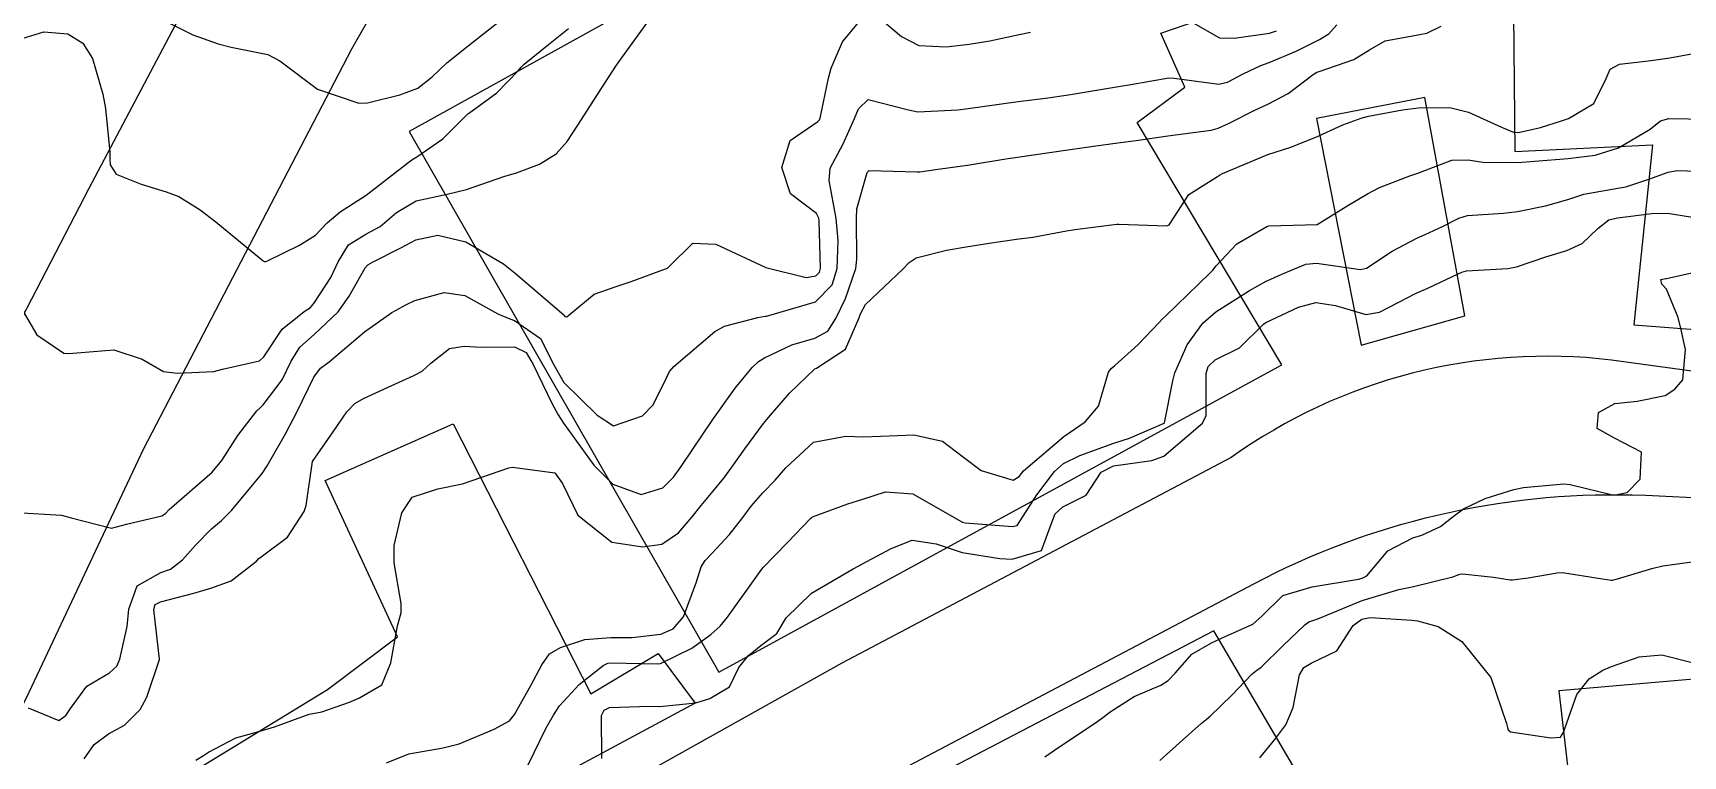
# Model space of a CAD drawing. Header units: metres. Extents: x 318500 to 325275, y 7408834 to 7428799.
# Drawn here: x 323696.7 to 323762.6, y 7419899.6 to 7419928.5 of the extents above; entities that cross this region are included whole.
import ezdxf

# ---------------------------------------------------------------- set-up
doc = ezdxf.new("R2010")
doc.units = ezdxf.units.M
doc.header["$MEASUREMENT"] = 0
for name, color, linetype in [('Curvas de Nivel 1m', 11, 'Continuous'), ('Curvas de Nivel 5m', 15, 'Continuous'), ('Edificações', 30, 'Continuous'), ('Linha Férrea', 20, 'Continuous'), ('Vias Primárias', 230, 'Continuous')]:
    doc.layers.add(name, color=color, linetype=linetype)

msp = doc.modelspace()

# ---------------------------------------------------------------- linework, layer by layer
at = {"layer": 'Curvas de Nivel 1m', "flags": 128}
for points, elevation in [([(323696.042, 7419909.332), (323697.846, 7419909.22), (323698.221, 7419909.117), (323699.839, 7419908.709), (323700.433, 7419908.872), (323701.846, 7419909.193), (323701.999, 7419909.296), (323702.148, 7419909.446), (323703.865, 7419910.942), (323704.254, 7419911.414), (323704.884, 7419912.406), (323705.652, 7419913.394), (323705.78, 7419913.513), (323705.904, 7419913.631), (323706.659, 7419914.642), (323707.018, 7419915.379), (323707.366, 7419915.945), (323707.941, 7419916.448), (323708.899, 7419917.356), (323709.333, 7419917.976), (323709.977, 7419919.111), (323710.081, 7419919.236), (323710.267, 7419919.336), (323711.399, 7419919.909), (323711.994, 7419920.236), (323712.876, 7419920.422), (323713.993, 7419920.151), (323715.508, 7419919.267), (323715.975, 7419918.899), (323717.915, 7419917.231), (323717.926, 7419917.206), (323717.949, 7419917.164), (323718.028, 7419917.15), (323718.126, 7419917.228), (323719.121, 7419918.06), (323719.967, 7419918.358), (323720.608, 7419918.563), (323721.978, 7419919.068), (323722.053, 7419919.105), (323722.133, 7419919.178), (323723.064, 7419920.099), (323723.993, 7419920.059), (323725.98, 7419919.13), (323727.591, 7419918.721), (323727.977, 7419918.79), (323728.131, 7419918.946), (323728.166, 7419919.098), (323728.111, 7419920.996), (323728.099, 7419921.099), (323728.012, 7419921.286), (323726.972, 7419922.068), (323726.624, 7419923.121), (323726.953, 7419924.21), (323728.058, 7419924.958), (323728.126, 7419925.032), (323728.15, 7419925.099), (323728.487, 7419926.693), (323728.594, 7419927.095), (323729.043, 7419928.148), (323729.822, 7419929.083)], 749), ([(323696.214, 7419917.526), (323696.852, 7419916.43), (323697.932, 7419915.698), (323698.129, 7419915.694), (323699.934, 7419915.84), (323701.063, 7419915.459), (323701.923, 7419914.975), (323702.458, 7419914.906), (323703.923, 7419914.969), (323704.278, 7419915.062), (323705.75, 7419915.393), (323705.932, 7419915.56), (323706.663, 7419916.663), (323707.534, 7419917.374), (323707.79, 7419917.534), (323707.955, 7419917.721), (323708.598, 7419918.733), (323708.891, 7419919.356), (323709.31, 7419920.03), (323709.997, 7419920.46), (323710.574, 7419920.759), (323711.228, 7419921.322), (323712.015, 7419921.798), (323713.255, 7419922.061), (323714.02, 7419922.251), (323715.515, 7419922.758), (323716.026, 7419922.905), (323716.943, 7419923.251), (323717.607, 7419923.673), (323718.044, 7419924.166), (323718.472, 7419924.815), (323718.744, 7419925.23), (323719.255, 7419926.039), (323720.021, 7419927.211), (323720.091, 7419927.31), (323721.445, 7419929.19)], 748), ([(323702.105, 7419928.922), (323703.093, 7419928.428), (323704.096, 7419928.065), (323704.624, 7419927.941), (323706.092, 7419927.638), (323706.559, 7419927.385), (323708.073, 7419926.256), (323709.716, 7419925.694), (323710.066, 7419925.714), (323711.367, 7419926.024), (323712.075, 7419926.3), (323712.646, 7419926.747), (323713.241, 7419927.303), (323714.097, 7419927.988), (323715.713, 7419929.266)], 746), ([(323730.574, 7419929.073), (323731.409, 7419928.36), (323732.104, 7419927.999), (323733.189, 7419927.949), (323734.106, 7419928.056), (323734.935, 7419928.184), (323736.112, 7419928.438), (323736.568, 7419928.539)], 749), ([(323743.062, 7419928.906), (323744.111, 7419928.304), (323744.704, 7419928.288), (323746.114, 7419928.492), (323746.39, 7419928.583)], 749), ([(323696.097, 7419928.227), (323697.13, 7419928.544), (323698.1, 7419928.464), (323698.697, 7419928.092), (323699.073, 7419927.485), (323699.486, 7419926.061), (323699.596, 7419925.477), (323699.771, 7419923.737), (323699.771, 7419923.474), (323699.787, 7419923.233), (323700.024, 7419922.859), (323701.023, 7419922.457), (323702.017, 7419922.156), (323702.533, 7419921.96), (323703.381, 7419921.429), (323704.003, 7419920.95), (323705.904, 7419919.391), (323705.979, 7419919.354), (323706.009, 7419919.36), (323706.067, 7419919.389), (323707.349, 7419920.018), (323707.996, 7419920.415), (323708.458, 7419920.909), (323708.975, 7419921.356), (323710.017, 7419922.017), (323711.686, 7419923.315), (323711.884, 7419923.46), (323712.034, 7419923.552), (323713.079, 7419924.265), (323714.059, 7419925.251), (323714.08, 7419925.269), (323714.109, 7419925.289), (323715.24, 7419926.105), (323716.086, 7419926.985), (323716.208, 7419927.139), (323716.324, 7419927.258), (323717.301, 7419928.045), (323718.104, 7419928.682)], 747), ([(323698.741, 7419899.485), (323699.143, 7419900.054), (323699.725, 7419900.485), (323700.359, 7419900.836), (323700.986, 7419901.458), (323701.256, 7419901.947), (323701.756, 7419903.45), (323701.753, 7419903.468), (323701.533, 7419905.453), (323701.587, 7419905.658), (323701.795, 7419905.765), (323703.126, 7419906.104), (323703.803, 7419906.314), (323704.617, 7419906.599), (323705.627, 7419907.393), (323705.726, 7419907.487), (323705.822, 7419907.554), (323706.865, 7419908.349), (323707.541, 7419909.373), (323707.612, 7419909.613), (323707.87, 7419911.37), (323708.692, 7419912.554), (323709.239, 7419913.35), (323709.563, 7419913.687), (323709.908, 7419913.895), (323710.892, 7419914.349), (323711.923, 7419914.811), (323712.249, 7419914.983), (323712.597, 7419915.303), (323713.339, 7419915.893), (323713.937, 7419915.984), (323714.605, 7419915.948), (323715.937, 7419915.952), (323716.407, 7419915.725), (323716.688, 7419915.249), (323717.438, 7419913.706), (323717.681, 7419913.233), (323717.895, 7419912.898), (323719.116, 7419911.218), (323719.869, 7419910.469), (323720.998, 7419910.058), (323721.867, 7419910.316), (323722.297, 7419910.751), (323722.608, 7419911.169), (323723.899, 7419913.092), (323723.924, 7419913.126), (323723.938, 7419913.15), (323724.758, 7419914.301), (323725.437, 7419915.135), (323725.699, 7419915.368), (323725.936, 7419915.512), (323727.029, 7419916.029), (323727.948, 7419916.296), (323728.463, 7419916.585), (323728.776, 7419917.092), (323729.165, 7419917.891), (323729.577, 7419919.084), (323729.624, 7419919.445), (323729.604, 7419921.084), (323729.621, 7419921.477), (323730.038, 7419922.929), (323730.113, 7419923.005), (323732.038, 7419922.946), (323732.135, 7419922.952), (323732.759, 7419923.039), (323734.042, 7419923.223), (323735.578, 7419923.471), (323736.045, 7419923.542), (323736.684, 7419923.628), (323738.049, 7419923.835), (323739.074, 7419923.978), (323740.052, 7419924.109), (323740.778, 7419924.208), (323742.055, 7419924.389), (323743.785, 7419924.622), (323744.058, 7419924.696), (323744.469, 7419924.884), (323745.52, 7419925.417), (323746.072, 7419925.672), (323746.854, 7419926.077), (323747.852, 7419926.842), (323747.997, 7419926.935), (323748.092, 7419926.966), (323749.483, 7419927.436), (323750.105, 7419927.832), (323750.727, 7419928.185), (323752.115, 7419928.446), (323752.4, 7419928.493), (323752.97, 7419928.771)], 751), ([(323703.203, 7419899.428), (323703.512, 7419899.624), (323703.715, 7419899.755), (323704.807, 7419900.32), (323705.728, 7419900.575), (323706.353, 7419900.761), (323707.739, 7419901.271), (323707.819, 7419901.289), (323708.241, 7419901.362), (323709.345, 7419901.747), (323709.749, 7419901.924), (323710.636, 7419902.448), (323711.002, 7419903.322), (323711.269, 7419904.802), (323711.414, 7419905.316), (323711.419, 7419905.692), (323711.132, 7419907.32), (323711.137, 7419908.014), (323711.435, 7419909.316), (323711.856, 7419909.946), (323712.875, 7419910.284), (323713.862, 7419910.475), (323715.718, 7419911.112), (323715.869, 7419911.138), (323717.55, 7419910.918), (323717.863, 7419910.487), (323718.472, 7419909.224), (323719.834, 7419908.151), (323721.068, 7419907.955), (323721.833, 7419908.073), (323722.497, 7419908.513), (323723.038, 7419909.162), (323723.399, 7419909.615), (323723.865, 7419910.176), (323724.312, 7419910.707), (323724.631, 7419911.142), (323725.141, 7419911.884), (323725.898, 7419912.886), (323726.093, 7419913.127), (323726.93, 7419914.1), (323727.929, 7419915.06), (323727.95, 7419915.08), (323728.006, 7419915.099), (323729.163, 7419915.867), (323729.696, 7419917.083), (323729.764, 7419917.28), (323729.966, 7419917.645), (323731.466, 7419919.058), (323731.716, 7419919.322), (323731.987, 7419919.517), (323733.206, 7419919.817), (323733.994, 7419919.955), (323734.907, 7419920.101), (323735.999, 7419920.255), (323736.656, 7419920.335), (323738.004, 7419920.592), (323738.328, 7419920.642), (323740.009, 7419920.864), (323740.085, 7419920.863), (323742.008, 7419920.786), (323742.096, 7419920.832), (323742.152, 7419920.918), (323742.889, 7419922.045), (323744.038, 7419922.77), (323744.115, 7419922.813), (323744.236, 7419922.887), (323746.048, 7419923.642), (323746.969, 7419923.932), (323748.055, 7419924.375), (323749.041, 7419924.825), (323749.777, 7419925.101), (323750.066, 7419925.179), (323751.429, 7419925.431), (323752.071, 7419925.509), (323753.321, 7419925.518), (323754.069, 7419925.336), (323755.377, 7419924.74), (323755.861, 7419924.536), (323756.058, 7419924.523), (323756.937, 7419924.717), (323757.777, 7419924.992), (323758.066, 7419925.084), (323759.076, 7419925.689), (323759.558, 7419926.685), (323759.719, 7419927.06), (323760.099, 7419927.252), (323761.364, 7419927.398), (323762.103, 7419927.507), (323763.055, 7419927.686)], 752), ([(323710.834, 7419899.323), (323711.724, 7419899.679), (323713.097, 7419899.926), (323713.728, 7419900.082), (323715.13, 7419900.665), (323715.737, 7419901), (323715.948, 7419901.257), (323716.59, 7419902.415), (323717.036, 7419903.241), (323717.336, 7419903.677), (323717.781, 7419903.94), (323718.757, 7419904.249), (323719.787, 7419904.338), (323720.646, 7419904.338), (323721.789, 7419904.472), (323722.28, 7419904.685), (323722.702, 7419905.166), (323723.217, 7419906.562), (323723.397, 7419907.156), (323723.559, 7419907.419), (323723.828, 7419907.699), (323724.533, 7419908.45), (323725.066, 7419909.138), (323725.405, 7419909.587), (323725.865, 7419910.117), (323726.365, 7419910.631), (323726.78, 7419911.117), (323727.89, 7419912.14), (323729.187, 7419912.381), (323729.893, 7419912.351), (323731.249, 7419912.411), (323731.894, 7419912.432), (323733.047, 7419912.188), (323733.885, 7419911.545), (323734.588, 7419911.013), (323735.874, 7419910.627), (323736.103, 7419910.77), (323736.287, 7419910.994), (323737.894, 7419912.374), (323738.742, 7419912.957), (323739.278, 7419913.581), (323739.678, 7419914.944), (323739.786, 7419915.088), (323739.934, 7419915.203), (323740.845, 7419916.032), (323741.703, 7419916.923), (323741.826, 7419917.057), (323741.963, 7419917.199), (323743.732, 7419918.894), (323743.852, 7419919.022), (323743.984, 7419919.189), (323744.806, 7419920.07), (323746.009, 7419920.771), (323746.081, 7419920.787), (323748.01, 7419920.84), (323749.244, 7419921.6), (323750.029, 7419922.078), (323750.507, 7419922.328), (323751.717, 7419922.785), (323752.041, 7419922.904), (323753.402, 7419923.411), (323754.047, 7419923.431), (323754.638, 7419923.344), (323756.046, 7419923.324), (323756.702, 7419923.376), (323758.048, 7419923.486), (323759.125, 7419923.613), (323760.052, 7419923.904), (323761.319, 7419924.661), (323761.732, 7419924.988), (323762.066, 7419925.08), (323763.636, 7419925.057)], 753), ([(323716.488, 7419899.248), (323717.197, 7419900.701), (323717.497, 7419901.234), (323717.593, 7419901.381), (323717.746, 7419901.602), (323718.528, 7419902.453), (323719.485, 7419903.213), (323719.674, 7419903.309), (323719.772, 7419903.324), (323721.675, 7419903.278), (323721.772, 7419903.294), (323723.028, 7419903.915), (323723.79, 7419904.459), (323724.158, 7419904.783), (323724.458, 7419905.143), (323725.819, 7419907.064), (323725.876, 7419907.129), (323726.835, 7419908.115), (323727.789, 7419909.101), (323727.82, 7419909.131), (323727.851, 7419909.156), (323729.259, 7419909.679), (323729.862, 7419909.87), (323730.768, 7419910.16), (323731.866, 7419910.085), (323733.696, 7419909.022), (323733.849, 7419908.941), (323733.951, 7419908.916), (323735.847, 7419908.767), (323736.026, 7419908.818), (323736.153, 7419908.995), (323736.82, 7419910.032), (323737.521, 7419910.975), (323737.883, 7419911.296), (323738.534, 7419911.608), (323739.892, 7419912.1), (323740.523, 7419912.304), (323741.9, 7419912.898), (323741.92, 7419912.92), (323742.245, 7419914.595), (323742.325, 7419914.914), (323742.823, 7419916.031), (323743.452, 7419916.898), (323743.965, 7419917.36), (323745.307, 7419918.203), (323745.977, 7419918.576), (323746.171, 7419918.665), (323746.599, 7419918.854), (323747.565, 7419919.266), (323747.987, 7419919.298), (323749.745, 7419919.052), (323749.984, 7419919.098), (323751.008, 7419919.782), (323752.003, 7419920.304), (323752.331, 7419920.451), (323753.019, 7419920.77), (323753.681, 7419921.097), (323754.017, 7419921.199), (323755.464, 7419921.293), (323756.02, 7419921.366), (323757.143, 7419921.594), (323758.027, 7419921.846), (323758.672, 7419922.052), (323760.034, 7419922.301), (323760.354, 7419922.356), (323761.275, 7419922.661), (323762.043, 7419922.938), (323762.401, 7419923.002), (323764.043, 7419922.949)], 754), ([(323737.14, 7419899.561), (323737.73, 7419899.982), (323739.199, 7419900.948), (323739.506, 7419901.181), (323739.746, 7419901.367), (323740.7, 7419901.982), (323741.763, 7419902.435), (323742.069, 7419902.611), (323742.346, 7419902.911), (323743.014, 7419903.669), (323743.789, 7419904.127), (323744.31, 7419904.365), (323745.44, 7419904.865), (323745.803, 7419905.187), (323746.647, 7419906.016), (323747.815, 7419906.362), (323749.671, 7419906.664), (323749.819, 7419906.709), (323749.999, 7419906.807), (323750.835, 7419907.795), (323751.843, 7419908.314), (323752.195, 7419908.426), (323752.944, 7419908.769), (323753.451, 7419909.169), (323753.861, 7419909.479), (323754.726, 7419909.888), (323755.873, 7419910.251), (323756.267, 7419910.331), (323757.877, 7419910.484), (323758.122, 7419910.452), (323759.87, 7419910.03), (323760.406, 7419910.138), (323760.929, 7419910.664), (323760.977, 7419911.75), (323759.896, 7419912.303), (323759.211, 7419912.687), (323759.262, 7419913.334), (323759.915, 7419913.687), (323760.798, 7419913.786), (323761.92, 7419914.006), (323762.309, 7419914.259), (323762.63, 7419914.64), (323762.736, 7419915.85), (323762.56, 7419916.641), (323762.448, 7419917.126), (323761.976, 7419918.258), (323761.783, 7419918.458), (323761.754, 7419918.653), (323761.947, 7419918.685), (323761.981, 7419918.691), (323763.569, 7419919.044)], 756), ([(323741.725, 7419899.412), (323742.513, 7419900.121), (323743.383, 7419900.894), (323743.58, 7419901.055), (323743.745, 7419901.193), (323744.604, 7419902.031), (323745.409, 7419902.865), (323745.609, 7419903.026), (323745.774, 7419903.156), (323746.643, 7419903.996), (323747.529, 7419904.843), (323747.68, 7419904.963), (323747.802, 7419905.004), (323748.042, 7419905.076), (323749.81, 7419905.819), (323751.279, 7419906.252), (323751.816, 7419906.355), (323753.44, 7419906.764), (323753.719, 7419906.864), (323753.822, 7419906.881), (323755.06, 7419906.741), (323755.733, 7419906.645), (323755.819, 7419906.642), (323756.446, 7419906.721), (323757.6, 7419906.927), (323757.824, 7419906.938), (323759.422, 7419906.684), (323759.763, 7419906.624), (323759.819, 7419906.624), (323760.024, 7419906.677), (323761.395, 7419907.088), (323761.828, 7419907.197), (323763.093, 7419907.369)], 757), ([(323745.727, 7419899.528), (323746.327, 7419900.261), (323746.763, 7419900.85), (323747.063, 7419901.535), (323747.311, 7419902.845), (323747.479, 7419903.138), (323747.777, 7419903.312), (323748.805, 7419903.804), (323749.46, 7419904.815), (323749.803, 7419905.065), (323750.136, 7419905.137), (323751.802, 7419905.028), (323752.027, 7419905.002), (323752.853, 7419904.769), (323753.791, 7419904.176), (323754.958, 7419902.742), (323755.582, 7419900.893), (323755.617, 7419900.732), (323755.649, 7419900.641), (323755.738, 7419900.566), (323757.351, 7419900.321), (323757.737, 7419900.352), (323757.878, 7419900.559), (323757.917, 7419900.698), (323758.393, 7419902.061), (323758.887, 7419902.689), (323759.425, 7419903.034), (323759.777, 7419903.176), (323760.881, 7419903.566), (323761.785, 7419903.637), (323763.108, 7419903.303)], 758)]:
    msp.add_lwpolyline(points, dxfattribs=dict(at, elevation=elevation))
at = {"layer": 'Curvas de Nivel 5m', "flags": 128}
for points, elevation in [([(323696.509, 7419901.518), (323697.733, 7419901.015), (323698.018, 7419901.214), (323698.201, 7419901.493), (323698.849, 7419902.389), (323699.762, 7419902.926), (323700.048, 7419903.185), (323700.174, 7419903.466), (323700.47, 7419904.776), (323700.529, 7419905.463), (323700.865, 7419906.399), (323701.812, 7419906.929), (323702.191, 7419907.068), (323702.681, 7419907.437), (323703.215, 7419908.043), (323703.839, 7419908.673), (323704.239, 7419909.019), (323704.629, 7419909.408), (323705.865, 7419910.893), (323706.063, 7419911.193), (323706.167, 7419911.387), (323706.789, 7419912.479), (323707.256, 7419913.376), (323707.471, 7419913.81), (323707.921, 7419914.74), (323708.194, 7419915.098), (323708.537, 7419915.361), (323709.942, 7419916.558), (323711.047, 7419917.324), (323711.621, 7419917.649), (323711.957, 7419917.81), (323713.136, 7419918.125), (323713.961, 7419918.01), (323715.276, 7419917.27), (323715.756, 7419917.07), (323715.948, 7419917.01), (323716.986, 7419916.29), (323717.513, 7419915.236), (323717.92, 7419914.532), (323719.248, 7419913.217), (323719.896, 7419912.791), (323721.054, 7419913.193), (323721.464, 7419913.629), (323721.92, 7419914.513), (323722.138, 7419914.966), (323722.305, 7419915.174), (323723.951, 7419916.567), (323724.331, 7419916.777), (323725.669, 7419917.134), (323725.96, 7419917.176), (323726.018, 7419917.187), (323727.967, 7419917.751), (323728.63, 7419918.437), (323728.834, 7419919.091), (323728.879, 7419920.209), (323728.794, 7419921.092), (323728.512, 7419922.609), (323728.554, 7419923.095), (323729.07, 7419924.069), (323729.524, 7419925.085), (323729.683, 7419925.467), (323730.071, 7419925.84), (323731.685, 7419925.436), (323732.065, 7419925.354), (323733.664, 7419925.428), (323734.067, 7419925.482), (323735.409, 7419925.667), (323736.071, 7419925.756), (323737.156, 7419925.901), (323738.076, 7419926.035), (323738.878, 7419926.158), (323740.081, 7419926.359), (323740.573, 7419926.445), (323742.087, 7419926.703), (323742.304, 7419926.699), (323744.084, 7419926.46), (323744.432, 7419926.537), (323745.061, 7419926.875), (323745.762, 7419927.198), (323746.097, 7419927.316), (323747.174, 7419927.779), (323748.111, 7419928.241), (323748.488, 7419928.461), (323748.806, 7419928.83)], 750), ([(323719.432, 7419899.504), (323719.418, 7419901.213), (323719.526, 7419901.429), (323719.745, 7419901.538), (323721.341, 7419901.591), (323721.746, 7419901.582), (323723.185, 7419901.722), (323723.751, 7419901.898), (323724.533, 7419902.367), (323724.9, 7419903.139), (323725.29, 7419903.622), (323725.783, 7419904.012), (323726.422, 7419904.489), (323726.794, 7419905.115), (323727.81, 7419906.111), (323729.48, 7419907.075), (323729.699, 7419907.195), (323729.823, 7419907.263), (323730.997, 7419907.894), (323731.838, 7419908.221), (323732.797, 7419908.074), (323733.831, 7419907.732), (323735.333, 7419907.491), (323735.827, 7419907.465), (323737.007, 7419907.808), (323737.427, 7419908.976), (323737.545, 7419909.284), (323737.859, 7419909.553), (323738.792, 7419910.031), (323739.39, 7419910.947), (323739.883, 7419911.203), (323741.405, 7419911.405), (323741.887, 7419911.589), (323743.441, 7419912.897), (323743.585, 7419913.215), (323743.576, 7419914.895), (323743.659, 7419915.17), (323743.938, 7419915.431), (323744.91, 7419915.911), (323745.877, 7419916.861), (323745.961, 7419916.923), (323747.267, 7419917.547), (323747.969, 7419917.724), (323748.748, 7419917.609), (323749.964, 7419917.241), (323750.504, 7419917.341), (323751.973, 7419918.097), (323752.444, 7419918.306), (323753.425, 7419918.766), (323753.802, 7419918.942), (323753.983, 7419918.988), (323755.639, 7419919.082), (323755.986, 7419919.154), (323757.148, 7419919.557), (323757.997, 7419919.805), (323758.608, 7419920.086), (323759.234, 7419920.688), (323759.672, 7419921.027), (323760.017, 7419921.116), (323761.393, 7419921.286), (323762.02, 7419921.305), (323763.594, 7419921.049)], 755)]:
    msp.add_lwpolyline(points, dxfattribs=dict(at, elevation=elevation))
at = {"layer": 'Edificações'}
for points in [[(323755.773, 7419938.898), (323755.911, 7419923.759), (323761.416, 7419924.03), (323760.676, 7419916.83), (323767.48, 7419916.313)], [(323720.634, 7419929.497), (323711.736, 7419924.56), (323724.105, 7419902.955), (323746.6, 7419915.239), (323740.825, 7419924.922), (323742.734, 7419926.33), (323741.765, 7419928.489), (323747.013, 7419930.312)], [(323766.741, 7419881.595), (323774.655, 7419907.348), (323765.366, 7419908.957), (323764.299, 7419902.774), (323757.675, 7419902.209), (323758.966, 7419891.01)], [(323752.374, 7419890.145), (323743.883, 7419904.608), (323732.807, 7419898.812)]]:
    msp.add_lwpolyline(points, dxfattribs=at)
for points in [[(323753.913, 7419917.2), (323752.316, 7419925.928), (323747.995, 7419925.083), (323749.78, 7419916.027), (323753.913, 7419917.2)], [(323694.589, 7419887.016), (323691.747, 7419889.571), (323693.831, 7419893.309), (323708.466, 7419902.251), (323711.268, 7419904.36), (323708.379, 7419910.606), (323713.495, 7419912.877), (323718.989, 7419902.089), (323721.688, 7419903.698), (323723.157, 7419901.711), (323707.381, 7419893.224), (323694.589, 7419887.016)]]:
    msp.add_lwpolyline(points, close=True, dxfattribs=at)
at = {"layer": 'Linha Férrea'}
for points in [[(323843.705, 7420529.863, -0.339852), (323771.4, 7420065.587), (323704.487, 7420002.468, 0.137972), (323573.117, 7419776.141), (323569.018, 7419760.257, 0.009911), (323565.266, 7419744.042), (323557.569, 7419705.285), (323544.41, 7419647.347), (323509.546, 7419502.298), (323475.425, 7419363.32), (323454.167, 7419264.774, -0.048865), (323374.489, 7419022.071), (323336.216, 7418936.841), (323318.171, 7418898.232), (323303.703, 7418864.835, 0.016709)], [(323303.703, 7418864.835), (323318.171, 7418898.232), (323336.216, 7418936.841), (323374.489, 7419022.071, 0.048865), (323454.167, 7419264.774), (323475.425, 7419363.32), (323509.546, 7419502.298), (323544.41, 7419647.347), (323557.569, 7419705.285), (323565.266, 7419744.042, -0.009911), (323569.018, 7419760.257), (323573.117, 7419776.141, -0.137972), (323704.487, 7420002.468), (323771.4, 7420065.587, 0.339852), (323843.705, 7420529.863, 0.104587)], [(323840.146, 7420527.887, -0.339824), (323768.602, 7420068.543), (323704.141, 7420007.763, 0.140169), (323569.283, 7419777.13), (323565.155, 7419761.392, -0.000234), (323561.228, 7419744.645), (323553.453, 7419705.875), (323540.362, 7419648.042), (323505.529, 7419503.284), (323471.394, 7419364.249), (323450.124, 7419265.645, -0.047372), (323375.492, 7419034.63), (323347.077, 7418970.203), (323316.211, 7418903.384), (323295.96, 7418857.357)], [(323295.96, 7418857.357), (323316.211, 7418903.384), (323347.077, 7418970.203), (323375.492, 7419034.63, 0.047372), (323450.124, 7419265.645), (323471.394, 7419364.249), (323505.529, 7419503.284), (323540.362, 7419648.042), (323553.453, 7419705.875), (323561.228, 7419744.645, 0.000234), (323565.155, 7419761.392), (323569.283, 7419777.13, -0.140169), (323704.141, 7420007.763), (323768.602, 7420068.543, 0.339824), (323840.146, 7420527.887, 0.098634)]]:
    msp.add_lwpolyline(points, format="xyb", dxfattribs=at)
at = {"layer": 'Vias Primárias'}
for points in [[(323415.833, 7419583.302), (323419.047, 7419572.746), (323421.03, 7419562.086), (323421.351, 7419557.374), (323421.618, 7419546.016), (323420.655, 7419534.774), (323419.854, 7419529.552), (323419.495, 7419524.986, 0.238184), (323422.135, 7419522.665), (323425.333, 7419521.775), (323439.384, 7419519.04), (323447.038, 7419517.341, 0.392019), (323449.506, 7419518.783), (323449.894, 7419520.081), (323454.112, 7419536.783), (323456.933, 7419548.508), (323462.14, 7419572.405), (323463.204, 7419579.599, 0.075507), (323463.151, 7419593.445, 0), (323461.926, 7419601.304, 0.173993), (323443.828, 7419629.608, 0.279998), (323404.325, 7419640.182, 0.277838)], [(323934.92, 7420316.776, 0), (323936.242, 7420308.849)], [(323715.644, 7420145.548, 0), (323709.04, 7420132.939)], [(323939.281, 7420278.615, 0), (323933.27, 7420270.921)], [(323836.404, 7420021.217), (323839.692, 7420014.547, -0.172492), (323840.737, 7420005.613, 0), (323839.679, 7420000.995, -0.226003), (323822.498, 7419987.869), (323816.045, 7419986.261), (323809.838, 7419985.761), (323797.857, 7419985.557), (323783.43, 7419986.553), (323778.024, 7419986.103, 0.920221), (323778.024, 7419984.652), (323787.034, 7419982.652), (323805.471, 7419977.44), (323826.967, 7419970.976), (323850.367, 7419962.962), (323868.105, 7419955.747), (323881.534, 7419947.778), (323892.006, 7419939.962), (323903.28, 7419930.644), (323910.885, 7419924.39)], [(323684.903, 7419894.057), (323690.298, 7419904.895), (323693.966, 7419912.699), (323698.948, 7419922.302), (323703.494, 7419930.9), (323711.562, 7419944.066, -0.0359), (323719.492, 7419957.255, -0.025939), (323727.822, 7419967.878, -0.092849), (323740.694, 7419978.051), (323751.116, 7419983.525), (323762.344, 7419988.993), (323769.628, 7419991.491, -0.095411), (323776.502, 7419992.976), (323783.793, 7419993.142), (323793.079, 7419992.78), (323803.757, 7419992.495), (323812.279, 7419992.776), (323819.395, 7419994.062), (323823.388, 7419995.437, 0.121286), (323831.088, 7420001.787, 0), (323833.844, 7420008.443, 0.220888), (323833.724, 7420011.295), (323827.527, 7420023.283)], [(323690.87, 7419891.207), (323696.437, 7419901.923), (323701.119, 7419911.859), (323709.439, 7419927.873), (323717.705, 7419942.324), (323725.137, 7419953.096, -0.139305), (323748.918, 7419975.548, -0.102889), (323759.885, 7419979.481, -0.102854), (323768.501, 7419980.03), (323778.248, 7419978.642), (323791.169, 7419976.096), (323801.902, 7419972.948), (323813.315, 7419969.122), (323824.595, 7419965.334), (323833.467, 7419962.18), (323846.577, 7419957.811), (323856.766, 7419954.18), (323863.354, 7419951.031), (323871.677, 7419945.916), (323880.964, 7419939.586), (323887.873, 7419934.189), (323893.886, 7419929.141), (323898.386, 7419924.931, -0.262306)], [(323828.284, 7419896.532), (323805.099, 7419904.309), (323788.847, 7419909.218), (323770.001, 7419914.019), (323759.775, 7419915.426, 0.187043), (323744.582, 7419911.532), (323729.026, 7419903.313), (323709.522, 7419892.401)], [(323731.202, 7419898.949), (323745.481, 7419906.483, -0.12827), (323760.605, 7419910.037, -0.064675), (323777.566, 7419907.413), (323800.552, 7419900.737), (323814.983, 7419896.472)]]:
    msp.add_lwpolyline(points, format="xyb", dxfattribs=at)

doc.saveas('drawing.dxf')
